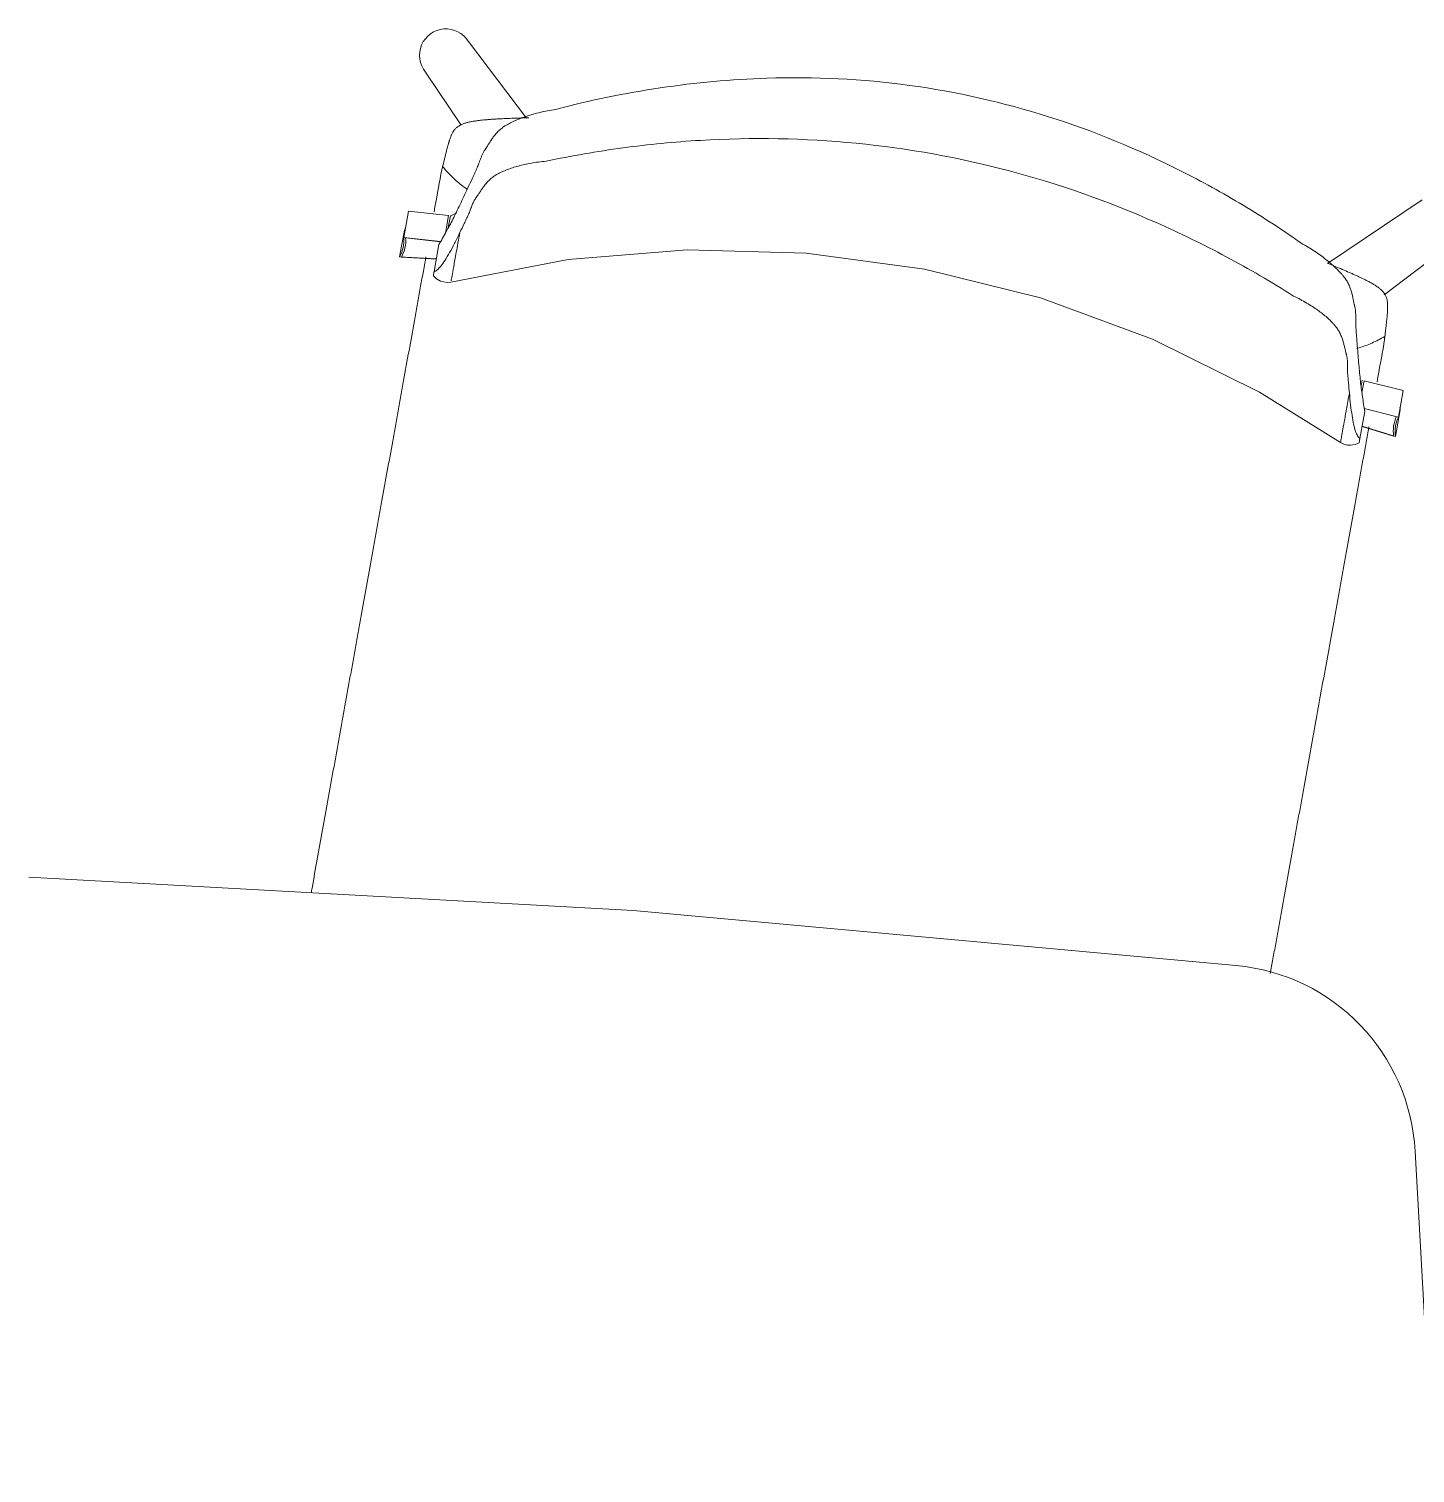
# Model space of a CAD drawing. Header units: millimetres. Extents: x 90978 to 295199, y -4084 to 97293.
# Drawn here: x 174944 to 175630, y 18724 to 19440 of the extents above; entities that cross this region are included whole.
import ezdxf

# ---------------------------------------------------------------- set-up
doc = ezdxf.new("R2010")
doc.units = ezdxf.units.MM
doc.header["$MEASUREMENT"] = 0
doc.layers.add('A-DETL-THIN', color=8, linetype='CONTINUOUS', lineweight=9)
doc.layers.add('I-FURN', color=8, linetype='CONTINUOUS', lineweight=9)

msp = doc.modelspace()

# ---------------------------------------------------------------- linework, layer by layer
at = {"layer": 'A-DETL-THIN'}
for p, q in [((175242.91, 19003.13), (174943.57, 19019.53)), ((175541.66, 18975.8), (175242.91, 19003.13)), ((175639.26, 18724.36), (175630.25, 18883.77))]:
    msp.add_line(p, q, dxfattribs=at)
msp.add_arc((175532.76, 18878.58), 97.62, 3.04846, 84.77253, dxfattribs=at)
at = {"layer": 'I-FURN'}
for p, q in [((175190.09, 19395.68), (175161.26, 19433.64)), ((175140.02, 19418.45), (175157.74, 19392.1)), ((175633.82, 19355.19), (175586.81, 19323.6)), ((175129.25, 19336.46), (175131.62, 19349.58)), ((175131.62, 19349.58), (175151.45, 19347.39)), ((175151.45, 19347.39), (175149.88, 19338.69)), ((175152.38, 19347.19), (175151.34, 19341.38)), ((175129.58, 19340.08), (175127.21, 19326.96)), ((175147.53, 19334.44), (175129.25, 19336.46)), ((175147.48, 19334.35), (175130.19, 19336.27)), ((175146.72, 19333.02), (175144.3, 19319.61)), ((175614.89, 19308.05), (175649.01, 19333.95)), ((175127.21, 19326.96), (175145.43, 19325.88)), ((175128.14, 19326.76), (175145.41, 19325.74)), ((175152.62, 19314.4), (175210.67, 19325.55)), ((175210.67, 19325.55), (175269.58, 19330.36)), ((175269.58, 19330.36), (175328.68, 19328.77)), ((175328.68, 19328.77), (175387.27, 19320.8)), ((175387.27, 19320.8), (175444.66, 19306.55)), ((175145.47, 19316.06), (175143.94, 19317.57)), ((175147.43, 19314.92), (175145.47, 19316.06)), ((175148.87, 19314.45), (175147.43, 19314.92)), ((175150.74, 19314.23), (175148.87, 19314.45)), ((175152.62, 19314.4), (175150.74, 19314.23)), ((175444.66, 19306.55), (175500.17, 19286.18)), ((175500.17, 19286.18), (175553.15, 19259.93)), ((175603.49, 19262.78), (175604.03, 19265.75)), ((175603.91, 19259.74), (175604.96, 19265.55)), ((175604.96, 19265.55), (175624.31, 19260.68)), ((175624.31, 19260.68), (175621.94, 19247.55)), ((175553.15, 19259.93), (175593.28, 19234.91)), ((175605.31, 19250.29), (175602.89, 19236.88)), ((175621.94, 19247.55), (175605.07, 19251.81)), ((175620.54, 19237.93), (175622.9, 19251.05)), ((175603.99, 19242.93), (175619.61, 19238.13)), ((175604, 19243.01), (175620.54, 19237.93)), ((175593.28, 19234.91), (175594.98, 19234.09)), ((175594.98, 19234.09), (175596.81, 19233.65)), ((175596.81, 19233.65), (175598.32, 19233.58)), ((175598.32, 19233.58), (175600.57, 19233.96)), ((175600.57, 19233.96), (175602.53, 19234.84))]:
    msp.add_line(p, q, dxfattribs=at)
msp.add_arc((175150.14, 19426.75), 13.09, 31.76357, 219.3798, dxfattribs=at)
for centre, start_param, end_param in [((175114.3, 19348.31), 2.819103, 2.902745), ((175111.93, 19335.19), 2.819103, 3.398599), ((175112.87, 19335), 2.819103, 3.398599), ((175636.8, 19240.51), 6.026179, 6.605675), ((175637.73, 19240.31), 6.026179, 6.605675), ((175640.09, 19253.43), 0.238848, 0.322489)]:
    msp.add_ellipse(centre, major_axis=(-17.11, 3.09), ratio=0.978487, start_param=start_param, end_param=end_param, dxfattribs=at)
for points, knots in [([(175204.38, 19399.95), (175221.52, 19404.46), (175256.18, 19411.58), (175315, 19417.01), (175380, 19413.92), (175449.28, 19398.22), (175503.95, 19375.66), (175545.27, 19352.82), (175565.02, 19339.96), (175574.68, 19333.15)], [-1, -1, -1, -1, -0.863636, -0.727273, -0.545455, -0.363636, -0.181818, -0.090909, 0, 0, 0, 0]), ([(175150.39, 19339.62), (175151.39, 19341.35), (175153, 19344.34), (175155.32, 19349.03), (175157.15, 19352.85), (175159.03, 19356.82), (175160.99, 19361.03), (175162.77, 19364.82), (175164.23, 19367.96), (175165.17, 19369.97), (175165.86, 19371.58), (175166.47, 19373.19), (175167.04, 19374.81), (175167.7, 19376.46), (175168.27, 19377.73), (175168.84, 19378.82), (175169.3, 19379.59), (175169.58, 19380.04), (175169.8, 19380.39), (175170.03, 19380.73), (175170.33, 19381.2), (175170.85, 19382.02), (175171.59, 19383.25), (175172.54, 19384.75), (175173.6, 19386.28), (175174.8, 19387.8), (175176.22, 19389.3), (175177.61, 19390.5), (175178.72, 19391.3), (175179.4, 19391.74), (175179.93, 19392.06), (175180.48, 19392.38), (175181.22, 19392.8), (175182.58, 19393.53), (175184.66, 19394.52), (175187.37, 19395.63), (175191.29, 19397.02), (175196.76, 19398.55), (175201.74, 19399.53), (175204.38, 19399.95)], [0, 0, 0, 0, 0.142857, 0.214286, 0.285714, 0.357143, 0.428571, 0.5, 0.535714, 0.571429, 0.589286, 0.607143, 0.642857, 0.660714, 0.678571, 0.696429, 0.705357, 0.709821, 0.714286, 0.71875, 0.723214, 0.732143, 0.75, 0.767857, 0.785714, 0.803571, 0.821429, 0.839286, 0.848214, 0.852679, 0.857143, 0.861607, 0.866071, 0.875, 0.892857, 0.910714, 0.928571, 0.964286, 1, 1, 1, 1]), ([(175148.53, 19371.65), (175148.78, 19372.7), (175149.16, 19374.31), (175149.63, 19376.21), (175149.89, 19377.28), (175150.09, 19378.08), (175150.29, 19378.85), (175150.54, 19379.83), (175150.85, 19381.02), (175151.18, 19382.21), (175151.43, 19383.07), (175151.58, 19383.57), (175151.69, 19383.94), (175151.81, 19384.32), (175151.97, 19384.81), (175152.25, 19385.66), (175152.68, 19386.8), (175153.25, 19388.07), (175153.89, 19389.2), (175154.72, 19390.29), (175155.82, 19391.29), (175156.93, 19392.01), (175157.91, 19392.5), (175158.66, 19392.81), (175159.4, 19393.07), (175160.46, 19393.39), (175161.86, 19393.73), (175163.63, 19394.06), (175165.49, 19394.34), (175167.29, 19394.56), (175168.93, 19394.72), (175170.54, 19394.86), (175172.26, 19395), (175174.15, 19395.13), (175176.69, 19395.27), (175181.22, 19395.5), (175185.06, 19395.63), (175187.45, 19395.71)], [0, 0, 0, 0, 0.0625, 0.09375, 0.109375, 0.125, 0.140625, 0.15625, 0.1875, 0.21875, 0.234375, 0.242188, 0.25, 0.257812, 0.265625, 0.28125, 0.3125, 0.34375, 0.375, 0.40625, 0.4375, 0.46875, 0.484375, 0.5, 0.515625, 0.53125, 0.5625, 0.59375, 0.625, 0.65625, 0.6875, 0.71875, 0.75, 0.78125, 0.8125, 0.875, 1, 1, 1, 1]), ([(175570.05, 19307.49), (175559.16, 19314.4), (175536.94, 19327.37), (175490.64, 19349.99), (175429.78, 19371.49), (175353.53, 19385.25), (175289, 19386.37), (175237.71, 19381.34), (175212.36, 19376.96), (175199.75, 19374.29)], [-1, -1, -1, -1, -0.9, -0.8, -0.6, -0.4, -0.2, -0.1, 0, 0, 0, 0]), ([(175148.53, 19371.65), (175150.09, 19369.74), (175153.33, 19366.27), (175157.46, 19362.67), (175159.98, 19360.84), (175160.72, 19360.32)], [0, 0, 0, 0, 0.02777778, 0.05555556, 0.06696683, 0.06696683, 0.06696683, 0.06696683]), ([(175199.75, 19374.29), (175197.18, 19374.04), (175192.33, 19373.39), (175186.99, 19372.21), (175183.13, 19371.07), (175180.46, 19370.11), (175178.4, 19369.25), (175177.06, 19368.6), (175176.31, 19368.22), (175175.77, 19367.93), (175175.24, 19367.64), (175174.56, 19367.22), (175173.44, 19366.47), (175172.02, 19365.32), (175170.56, 19363.85), (175169.29, 19362.33), (175168.18, 19360.82), (175167.19, 19359.34), (175166.42, 19358.16), (175165.89, 19357.38), (175165.59, 19356.94), (175165.37, 19356.63), (175165.14, 19356.31), (175164.87, 19355.9), (175164.42, 19355.21), (175163.89, 19354.25), (175163.38, 19353.16), (175162.81, 19351.75), (175162.33, 19350.37), (175161.8, 19348.96), (175161.32, 19347.85), (175160.78, 19346.73), (175160.08, 19345.24), (175158.84, 19342.63), (175157.77, 19340.42), (175157.05, 19338.96)], [0, 0, 0, 0, 0.0625, 0.125, 0.15625, 0.1875, 0.21875, 0.234375, 0.242188, 0.25, 0.257812, 0.265625, 0.28125, 0.3125, 0.34375, 0.375, 0.40625, 0.4375, 0.46875, 0.484375, 0.492188, 0.5, 0.507812, 0.515625, 0.53125, 0.5625, 0.59375, 0.625, 0.6875, 0.71875, 0.75, 0.78125, 0.8125, 0.875, 1, 1, 1, 1]), ([(175154.92, 19348.36), (175154.47, 19348.16), (175153.56, 19347.76), (175152.76, 19347.35), (175152.36, 19347.13)], [-0.5281276, -0.5281276, -0.5281276, -0.5281276, -0.3333333, -0.1189454, -0.1189454, -0.1189454, -0.1189454]), ([(175152.74, 19315.06), (175152.79, 19315.31), (175152.9, 19315.94), (175153.26, 19317.91), (175153.95, 19321.75), (175155.23, 19328.84), (175156.39, 19335.26), (175157.05, 19338.96)], [0.4444444, 0.4444444, 0.4444444, 0.4444444, 0.5138889, 0.5833333, 0.7222222, 0.8611111, 1, 1, 1, 1]), ([(175574.68, 19333.15), (175577.01, 19331.83), (175581.33, 19329.17), (175585.91, 19325.83), (175589.1, 19323.16), (175591.26, 19321.17), (175592.86, 19319.51), (175593.88, 19318.36), (175594.43, 19317.71), (175594.83, 19317.22), (175595.21, 19316.73), (175595.69, 19316.08), (175596.45, 19314.94), (175597.34, 19313.33), (175598.14, 19311.43), (175598.75, 19309.58), (175599.2, 19307.78), (175599.56, 19306.04), (175599.83, 19304.64), (175600.03, 19303.68), (175600.14, 19303.14), (175600.24, 19302.74), (175600.33, 19302.34), (175600.44, 19301.82), (175600.6, 19300.93), (175600.75, 19299.71), (175600.84, 19298.32), (175600.88, 19296.54), (175600.85, 19294.83), (175600.86, 19293.11), (175600.92, 19291.8), (175601.02, 19290.47), (175601.15, 19288.71), (175601.39, 19285.69), (175601.73, 19281.52), (175602.1, 19276.89), (175602.47, 19272.52), (175602.86, 19268.3), (175603.26, 19264.39), (175603.7, 19260.85), (175604.02, 19258.74), (175604.19, 19257.75)], [0, 0, 0, 0, 0.035714, 0.071429, 0.089286, 0.107143, 0.125, 0.133929, 0.138393, 0.142857, 0.147321, 0.151786, 0.160714, 0.178571, 0.196429, 0.214286, 0.232143, 0.25, 0.267857, 0.276786, 0.28125, 0.285714, 0.290179, 0.294643, 0.303571, 0.321429, 0.339286, 0.357143, 0.392857, 0.410714, 0.428571, 0.446429, 0.464286, 0.5, 0.571429, 0.642857, 0.714286, 0.785714, 0.857143, 0.928571, 1, 1, 1, 1]), ([(175083.42, 19011.89), (175083.56, 19012.64), (175084.56, 19018.21), (175086.43, 19028.58), (175089.03, 19043.01), (175091.67, 19057.62), (175094.37, 19072.6), (175097.1, 19087.7), (175099.78, 19102.58), (175102.01, 19114.95), (175103.81, 19124.89), (175105.16, 19132.42), (175106.52, 19139.92), (175108.3, 19149.78), (175110.49, 19161.96), (175112.68, 19174.11), (175114.45, 19183.9), (175115.8, 19191.35), (175117.14, 19198.81), (175118.92, 19208.65), (175121.12, 19220.88), (175123.34, 19233.16), (175125.13, 19243.09), (175126.49, 19250.65), (175127.85, 19258.19), (175129.64, 19268.1), (175131.86, 19280.39), (175134.53, 19295.21), (175137.27, 19310.4), (175139.18, 19320.98), (175140.17, 19326.46), (175140.25, 19326.91)], [-0.8626717, -0.8626717, -0.8626717, -0.8626717, -0.8571429, -0.8214286, -0.7857143, -0.75, -0.7142857, -0.6785714, -0.6428571, -0.6071429, -0.5892857, -0.5714286, -0.5535714, -0.5357143, -0.5, -0.4642857, -0.4464286, -0.4285714, -0.4107143, -0.3928571, -0.3571429, -0.3214286, -0.3035714, -0.2857143, -0.2678571, -0.25, -0.2142857, -0.1785714, -0.1428571, -0.1071429, -0.103964, -0.103964, -0.103964, -0.103964]), ([(175144.3, 19319.61), (175144.2, 19319.06), (175144.06, 19318.25), (175143.94, 19317.6), (175143.92, 19317.5), (175144.03, 19318.11), (175144.17, 19318.88), (175144.24, 19319.25)], [0, 0, 0, 0, 0.125, 0.25, 0.375, 0.5, 0.5837817, 0.5837817, 0.5837817, 0.5837817]), ([(175587.18, 19323.59), (175589.39, 19322.69), (175592.95, 19321.22), (175597.12, 19319.43), (175599.44, 19318.4), (175601.17, 19317.62), (175602.74, 19316.9), (175604.19, 19316.2), (175605.67, 19315.47), (175607.28, 19314.64), (175608.93, 19313.73), (175610.47, 19312.8), (175611.66, 19312), (175612.54, 19311.33), (175613.15, 19310.82), (175613.74, 19310.27), (175614.49, 19309.47), (175615.28, 19308.4), (175615.95, 19307.08), (175616.36, 19305.77), (175616.56, 19304.49), (175616.65, 19303.1), (175616.65, 19301.88), (175616.62, 19300.99), (175616.6, 19300.47), (175616.58, 19300.08), (175616.55, 19299.68), (175616.52, 19299.17), (175616.45, 19298.27), (175616.34, 19297.04), (175616.22, 19295.83), (175616.12, 19294.82), (175616.03, 19294.03), (175615.94, 19293.2), (175615.81, 19292.11), (175615.58, 19290.17), (175615.38, 19288.52), (175615.25, 19287.45)], [0, 0, 0, 0, 0.125, 0.1875, 0.21875, 0.25, 0.28125, 0.3125, 0.34375, 0.375, 0.40625, 0.4375, 0.46875, 0.484375, 0.5, 0.515625, 0.53125, 0.5625, 0.59375, 0.625, 0.65625, 0.6875, 0.71875, 0.734375, 0.742188, 0.75, 0.757812, 0.765625, 0.78125, 0.8125, 0.84375, 0.859375, 0.875, 0.890625, 0.90625, 0.9375, 1, 1, 1, 1]), ([(175597.71, 19259.47), (175597.54, 19261.08), (175597.31, 19263.53), (175597.06, 19266.4), (175596.93, 19268.05), (175596.82, 19269.29), (175596.76, 19270.49), (175596.75, 19272), (175596.79, 19273.46), (175596.75, 19274.98), (175596.65, 19276.19), (175596.48, 19277.26), (175596.31, 19278.07), (175596.19, 19278.55), (175596.09, 19278.92), (175595.99, 19279.3), (175595.86, 19279.81), (175595.64, 19280.73), (175595.34, 19282.1), (175594.92, 19283.84), (175594.41, 19285.64), (175593.75, 19287.5), (175592.89, 19289.39), (175591.97, 19290.97), (175591.18, 19292.07), (175590.69, 19292.69), (175590.3, 19293.15), (175589.89, 19293.61), (175589.33, 19294.23), (175588.29, 19295.3), (175586.67, 19296.83), (175584.49, 19298.66), (175581.28, 19301.08), (175576.68, 19304.05), (175572.37, 19306.36), (175570.05, 19307.49)], [0, 0, 0, 0, 0.125, 0.1875, 0.21875, 0.25, 0.28125, 0.3125, 0.375, 0.40625, 0.4375, 0.46875, 0.484375, 0.492188, 0.5, 0.507812, 0.515625, 0.53125, 0.5625, 0.59375, 0.625, 0.65625, 0.6875, 0.71875, 0.734375, 0.742188, 0.75, 0.757812, 0.765625, 0.78125, 0.8125, 0.84375, 0.875, 0.9375, 1, 1, 1, 1]), ([(175601.31, 19281.49), (175601.7, 19281.6), (175604.22, 19282.34), (175608.86, 19284.09), (175613.11, 19286.22), (175615.25, 19287.45)], [0.93933321, 0.93933321, 0.93933321, 0.93933321, 0.94444444, 0.97222222, 1, 1, 1, 1]), ([(175597.71, 19259.47), (175597.18, 19256.51), (175596.22, 19251.22), (175595.09, 19244.94), (175594.24, 19240.26), (175593.77, 19237.66), (175593.52, 19236.25), (175593.39, 19235.52), (175593.3, 19235.05), (175593.28, 19234.91), (175593.28, 19234.91)], [0, 0, 0, 0, 0.1111111, 0.2222222, 0.3333333, 0.4444444, 0.5, 0.5555556, 0.6111111, 0.6625707, 0.6625707, 0.6625707, 0.6625707]), ([(175607.38, 19242.7), (175607.26, 19242.01), (175606.68, 19238.81), (175605.64, 19233.04), (175604.25, 19225.37), (175602.88, 19217.76), (175601.09, 19207.81), (175598.89, 19195.65), (175596.72, 19183.6), (175594.96, 19173.86), (175593.62, 19166.4), (175592.26, 19158.9), (175590.48, 19149.02), (175588.27, 19136.77), (175585.63, 19122.12), (175582.94, 19107.23), (175580.25, 19092.3), (175577.59, 19077.57), (175575.37, 19065.26), (175573.58, 19055.34), (175572.22, 19047.82), (175570.87, 19040.31), (175569.09, 19030.43), (175566.88, 19018.18), (175564.66, 19005.89), (175562.87, 18995.98), (175561.52, 18988.47), (175560.17, 18980.98), (175559.18, 18975.48), (175558.63, 18972.47), (175558.53, 18971.89)], [-0.8977274, -0.8977274, -0.8977274, -0.8977274, -0.8928571, -0.875, -0.8571429, -0.8392857, -0.8214286, -0.7857143, -0.75, -0.7321429, -0.7142857, -0.6964286, -0.6785714, -0.6428571, -0.6071429, -0.5714286, -0.5357143, -0.5, -0.4642857, -0.4464286, -0.4285714, -0.4107143, -0.3928571, -0.3571429, -0.3214286, -0.3035714, -0.2857143, -0.2678571, -0.25, -0.245819, -0.245819, -0.245819, -0.245819]), ([(175602.83, 19236.52), (175602.76, 19236.16), (175602.63, 19235.39), (175602.51, 19234.77), (175602.53, 19234.87), (175602.65, 19235.52), (175602.8, 19236.33), (175602.89, 19236.88)], [0.4171888, 0.4171888, 0.4171888, 0.4171888, 0.5, 0.625, 0.75, 0.875, 1, 1, 1, 1])]:
    msp.add_open_spline(points, degree=3, knots=knots, dxfattribs=at)
for points in [[(175191.18, 19395.74), (175189.93, 19395.73), (175188.69, 19395.72), (175187.45, 19395.71)], [(175187.45, 19395.71), (175188.67, 19395.72), (175189.89, 19395.73), (175191.12, 19395.74)], [(175147.64, 19367.9), (175147.79, 19368.52), (175148.09, 19369.77), (175148.38, 19371.03), (175148.53, 19371.65)], [(175144.29, 19349.28), (175145.44, 19355.68), (175146.56, 19361.88), (175147.64, 19367.9)], [(175146.72, 19333.02), (175147.3, 19334.02), (175148.49, 19336.1), (175149.75, 19338.4), (175150.39, 19339.62)], [(175157.05, 19338.96), (175156.17, 19337.06), (175154.41, 19333.49), (175151.91, 19328.91), (175149.66, 19325.03), (175147.63, 19322.09), (175145.78, 19320.26), (175144.76, 19319.71), (175144.3, 19319.61)], [(175614.76, 19283.63), (175613.67, 19277.58), (175612.55, 19271.36), (175611.4, 19264.96)], [(175615.25, 19287.45), (175615.17, 19286.82), (175615.01, 19285.54), (175614.85, 19284.26), (175614.76, 19283.63)], [(175602.89, 19236.88), (175602.51, 19237.14), (175601.73, 19238), (175600.64, 19240.37), (175599.77, 19243.84), (175599.02, 19248.25), (175598.27, 19253.42), (175597.88, 19257.37), (175597.71, 19259.47)], [(175604.19, 19257.75), (175604.36, 19256.39), (175604.73, 19253.8), (175605.13, 19251.43), (175605.31, 19250.29)]]:
    msp.add_open_spline(points, degree=3, dxfattribs=at)

doc.saveas('drawing.dxf')
